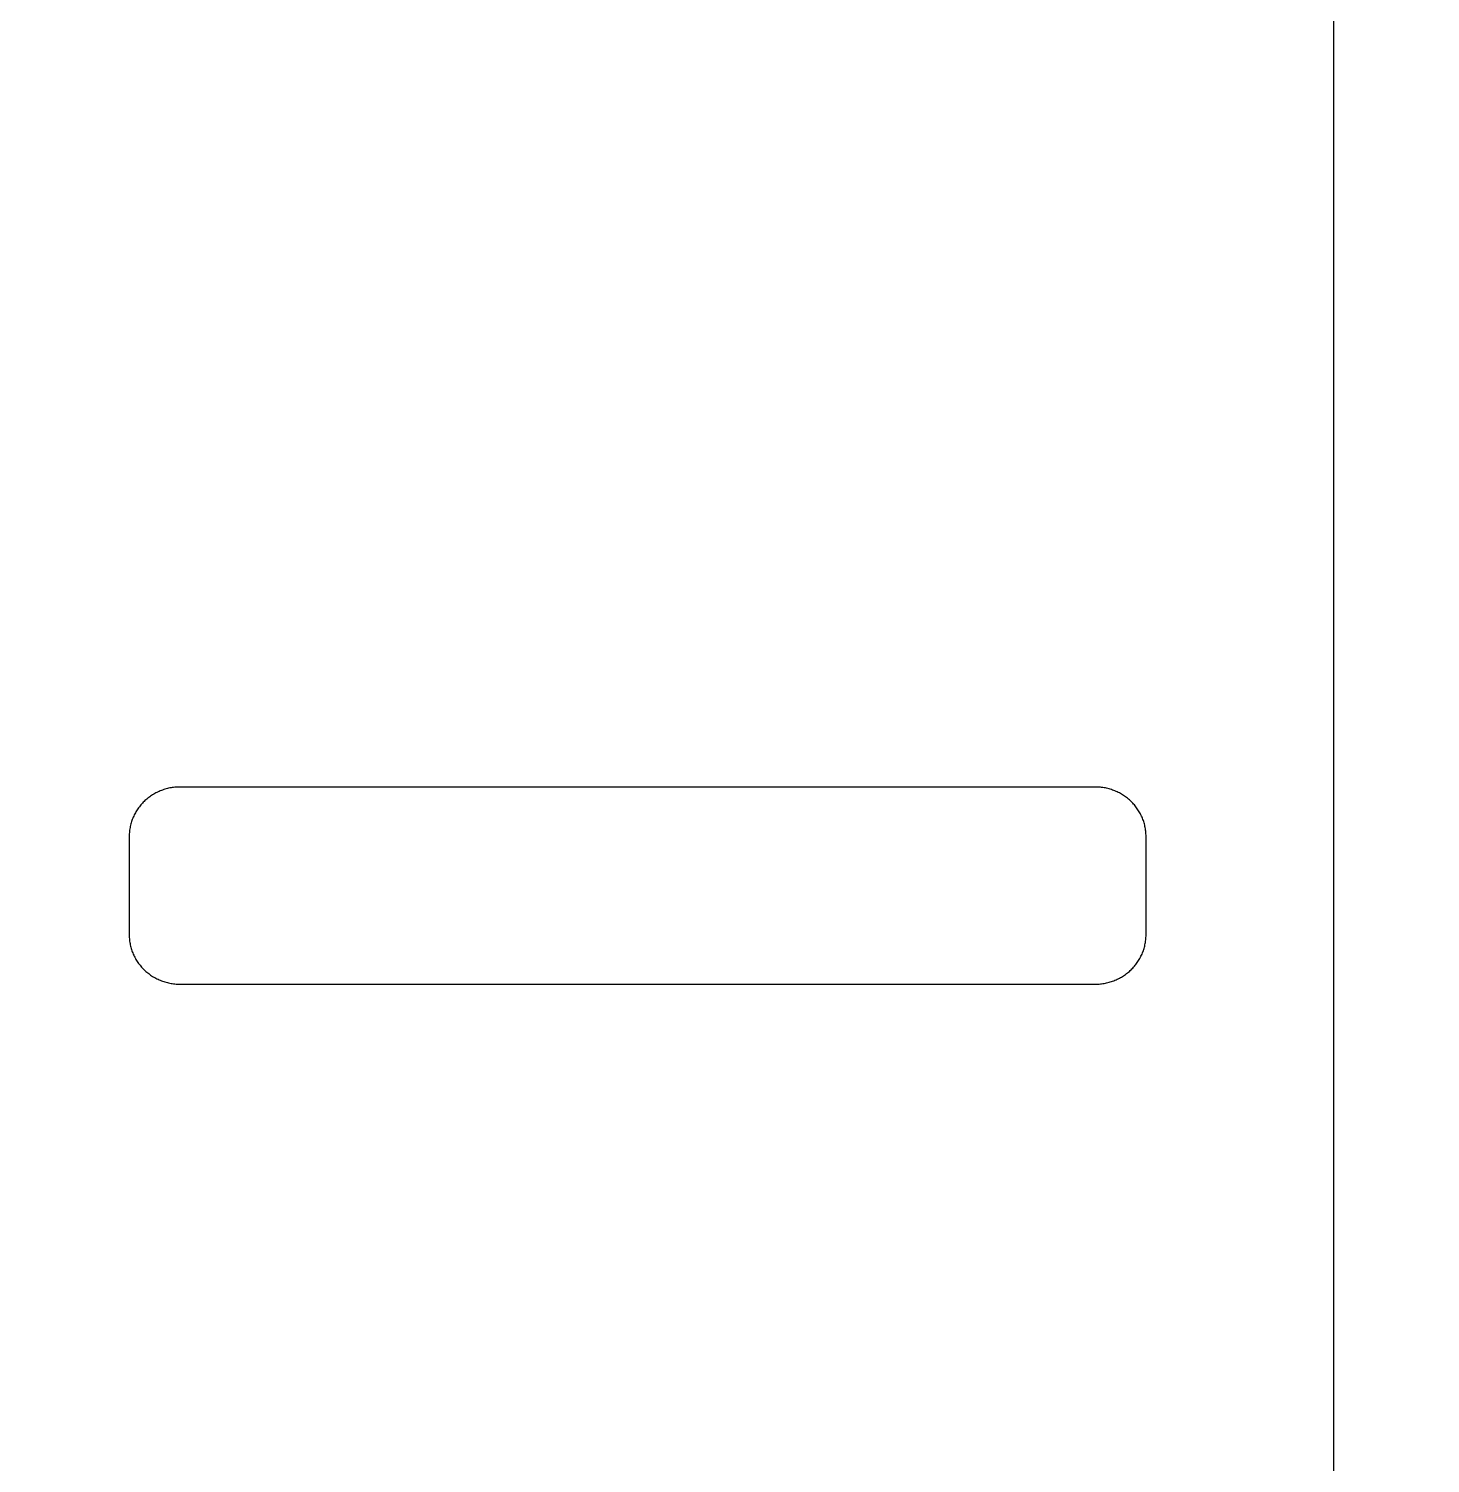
# Model space of a CAD drawing. Extents: x -1000 to 1000, y -1450 to 1450.
# Drawn here: x 251.4 to 625.7, y 629.6 to 1012.6 of the extents above; entities that cross this region are included whole.
import ezdxf

# ---------------------------------------------------------------- set-up
doc = ezdxf.new("R2010")
doc.units = 0
doc.layers.add('LAYER_1', color=18, linetype='CONTINUOUS')

msp = doc.modelspace()

# ---------------------------------------------------------------- linework, layer by layer
at = {"layer": 'LAYER_1'}
for points in [[(-600, -1450), (600, -1450), (600, 1050), (-600, 1050)], [(1000, -1450), (600, -1450), (600, 1050), (1000, 1050)], [(291.87, 757.51), (536.23, 757.51), (536.58, 757.52), (536.93, 757.53), (537.27, 757.55), (537.61, 757.58), (537.96, 757.62), (538.29, 757.67), (538.63, 757.72), (538.96, 757.78), (539.29, 757.85), (539.62, 757.93), (539.94, 758.01), (540.26, 758.1), (540.58, 758.2), (540.89, 758.31), (541.2, 758.43), (541.51, 758.55), (541.81, 758.68), (542.11, 758.81), (542.41, 758.95), (542.7, 759.1), (542.98, 759.26), (543.27, 759.42), (543.54, 759.59), (543.82, 759.76), (544.09, 759.94), (544.35, 760.13), (544.61, 760.32), (544.86, 760.52), (545.11, 760.72), (545.35, 760.93), (545.59, 761.15), (545.83, 761.37), (546.05, 761.59), (546.28, 761.82), (546.49, 762.06), (546.7, 762.3), (546.91, 762.55), (547.11, 762.8), (547.3, 763.05), (547.48, 763.31), (547.66, 763.58), (547.84, 763.85), (548, 764.12), (548.16, 764.4), (548.32, 764.68), (548.46, 764.97), (548.6, 765.26), (548.74, 765.55), (548.86, 765.85), (548.98, 766.15), (549.09, 766.45), (549.19, 766.76), (549.29, 767.07), (549.37, 767.38), (549.45, 767.7), (549.53, 768.02), (549.59, 768.34), (549.65, 768.67), (549.69, 768.99), (549.73, 769.33), (549.76, 769.66), (549.78, 769.99), (549.8, 770.33), (549.8, 770.67), (549.8, 796.99), (549.8, 797.32), (549.78, 797.66), (549.76, 798), (549.73, 798.33), (549.69, 798.66), (549.65, 798.99), (549.59, 799.31), (549.53, 799.64), (549.45, 799.96), (549.37, 800.27), (549.29, 800.59), (549.19, 800.9), (549.09, 801.21), (548.98, 801.51), (548.86, 801.81), (548.74, 802.11), (548.6, 802.4), (548.46, 802.69), (548.32, 802.98), (548.16, 803.26), (548, 803.53), (547.84, 803.81), (547.66, 804.08), (547.48, 804.34), (547.3, 804.6), (547.11, 804.86), (546.91, 805.11), (546.7, 805.35), (546.49, 805.6), (546.28, 805.83), (546.05, 806.06), (545.83, 806.29), (545.59, 806.51), (545.35, 806.72), (545.11, 806.93), (544.86, 807.14), (544.61, 807.34), (544.35, 807.53), (544.09, 807.72), (543.82, 807.9), (543.54, 808.07), (543.27, 808.24), (542.98, 808.4), (542.7, 808.55), (542.41, 808.7), (542.11, 808.85), (541.81, 808.98), (541.51, 809.11), (541.2, 809.23), (540.89, 809.34), (540.58, 809.45), (540.26, 809.55), (539.94, 809.64), (539.62, 809.73), (539.29, 809.81), (538.96, 809.88), (538.63, 809.94), (538.29, 809.99), (537.96, 810.04), (537.61, 810.07), (537.27, 810.1), (536.93, 810.13), (536.58, 810.14), (536.23, 810.14), (291.87, 810.14), (291.52, 810.14), (291.17, 810.13), (290.83, 810.1), (290.48, 810.07), (290.14, 810.04), (289.8, 809.99), (289.47, 809.94), (289.13, 809.88), (288.8, 809.81), (288.48, 809.73), (288.15, 809.64), (287.83, 809.55), (287.52, 809.45), (287.2, 809.34), (286.89, 809.23), (286.59, 809.11), (286.28, 808.98), (285.98, 808.85), (285.69, 808.7), (285.4, 808.55), (285.11, 808.4), (284.83, 808.24), (284.55, 808.07), (284.28, 807.9), (284.01, 807.72), (283.75, 807.53), (283.49, 807.34), (283.23, 807.14), (282.99, 806.93), (282.74, 806.72), (282.5, 806.51), (282.27, 806.29), (282.04, 806.06), (281.82, 805.83), (281.61, 805.6), (281.39, 805.35), (281.19, 805.11), (280.99, 804.86), (280.8, 804.6), (280.61, 804.34), (280.43, 804.08), (280.26, 803.81), (280.09, 803.53), (279.93, 803.26), (279.78, 802.98), (279.63, 802.69), (279.49, 802.4), (279.36, 802.11), (279.24, 801.81), (279.12, 801.51), (279.01, 801.21), (278.91, 800.9), (278.81, 800.59), (278.72, 800.27), (278.64, 799.96), (278.57, 799.64), (278.51, 799.31), (278.45, 798.99), (278.4, 798.66), (278.36, 798.33), (278.33, 798), (278.31, 797.66), (278.3, 797.32), (278.29, 796.99), (278.29, 770.67), (278.3, 770.33), (278.31, 769.99), (278.33, 769.66), (278.36, 769.33), (278.4, 768.99), (278.45, 768.67), (278.51, 768.34), (278.57, 768.02), (278.64, 767.7), (278.72, 767.38), (278.81, 767.07), (278.91, 766.76), (279.01, 766.45), (279.12, 766.15), (279.24, 765.85), (279.36, 765.55), (279.49, 765.26), (279.63, 764.97), (279.78, 764.68), (279.93, 764.4), (280.09, 764.12), (280.26, 763.85), (280.43, 763.58), (280.61, 763.31), (280.8, 763.05), (280.99, 762.8), (281.19, 762.55), (281.39, 762.3), (281.61, 762.06), (281.82, 761.82), (282.04, 761.59), (282.27, 761.37), (282.5, 761.15), (282.74, 760.93), (282.99, 760.72), (283.23, 760.52), (283.49, 760.32), (283.75, 760.13), (284.01, 759.94), (284.28, 759.76), (284.55, 759.59), (284.83, 759.42), (285.11, 759.26), (285.4, 759.1), (285.69, 758.95), (285.98, 758.81), (286.28, 758.68), (286.59, 758.55), (286.89, 758.43), (287.2, 758.31), (287.52, 758.2), (287.83, 758.1), (288.15, 758.01), (288.48, 757.93), (288.8, 757.85), (289.13, 757.78), (289.47, 757.72), (289.8, 757.67), (290.14, 757.62), (290.48, 757.58), (290.83, 757.55), (291.17, 757.53), (291.52, 757.52)]]:
    msp.add_lwpolyline(points, close=True, dxfattribs=at)

doc.saveas('drawing.dxf')
